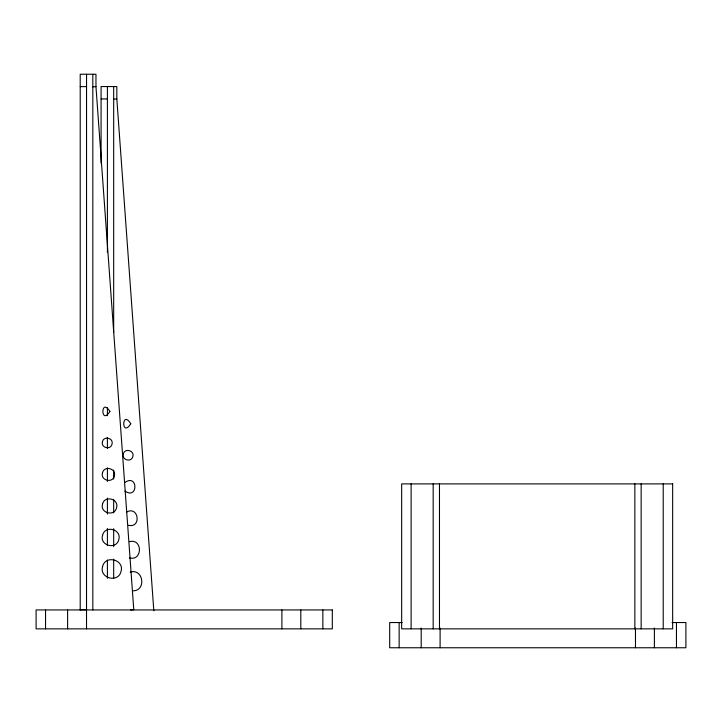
<?xml version="1.0" encoding="UTF-8"?>
<svg xmlns="http://www.w3.org/2000/svg" width="722" height="722" viewBox="0 0 722 722"><rect width="100%" height="100%" fill="white"/><g stroke="black" fill="none" stroke-linecap="round" stroke-linejoin="round"><path stroke-width="1.08" d="M124.933 482.431C138.209 473.352 138.209 500.166 124.933 491.086M126.765 511.979C138.669 505.571 141.665 528.396 128.516 525.282M129.364 541.662C142.775 538.061 142.775 561.499 129.364 557.898M130.204 572.077C143.579 568.16 146.611 591.156 132.677 590.831M92.822 86.848L95.963 86.622L95.963 74.24L80.214 74.24L80.214 609.946M113.679 99.158L116.829 98.932L116.829 86.559L101.08 86.559L101.08 163.19M130.637 609.946L133.778 609.72L95.963 86.622M80.214 86.622L86.55 86.622M101.08 98.932L107.407 98.932M80.214 609.72L86.55 609.72M402.127 622.544L389.69 622.544L389.69 647.76L685.9 647.76L685.9 622.544L672.038 622.544M116.829 98.932L153.822 610.785M676.451 622.544L676.451 647.76M663.211 483.893L663.211 628.853M654.385 628.032L654.385 647.76M641.154 483.893L641.154 628.853M635.477 628.032L635.477 647.76M634.855 483.893L634.855 628.853M440.104 628.032L440.104 647.76M439.472 483.893L439.472 628.853M433.173 483.893L433.173 628.853M421.197 628.032L421.197 647.76M411.116 483.893L411.116 628.853M399.14 622.544L399.14 647.76M322.86 609.946L322.86 628.853M300.803 609.946L300.803 628.853M281.896 609.946L281.896 628.853M113.679 86.559L113.679 332.526M113.679 470.067L113.679 479.083M113.679 499.38L113.679 512.909M113.679 528.684L113.679 546.725M113.679 559.126L113.679 578.295M107.407 86.559L107.407 252.483M107.407 407.831L107.407 415.728M107.407 437.37L107.407 448.416M107.407 467.811L107.407 481.457M107.407 498.018L107.407 514.028M107.407 528.459L107.407 545.597M107.407 560.028L107.407 578.295M92.822 74.24L92.822 609.946M86.55 74.24L86.523 628.853M67.615 609.946L67.615 628.853M45.549 609.946L45.549 628.853M102.443 441.647C100.566 447.721 110.583 450.411 112 444.21C113.877 438.137 103.86 435.456 102.443 441.647M109.906 411.423C100.584 426.242 100.584 396.595 109.906 411.423M102.488 472.856C100.159 480.383 112.569 483.704 114.311 476.024C116.639 468.506 104.23 465.185 102.488 472.856M102.524 504.073C99.771 512.999 114.482 516.934 116.549 507.837C119.31 498.911 104.6 494.976 102.524 504.073M102.56 535.291C99.374 545.606 116.395 550.173 118.787 539.641C121.982 529.325 104.961 524.759 102.56 535.291M102.596 566.508C98.977 578.223 118.309 583.403 121.034 571.445C124.653 559.731 105.322 554.55 102.596 566.508M123.3 453.967C121.431 460.04 131.449 462.721 132.857 456.53C134.734 450.456 124.716 447.766 123.3 453.967M130.763 423.733C121.44 438.561 121.44 408.905 130.763 423.733M672.66 483.893L401.658 483.893L401.658 628.853L672.66 628.853L672.66 483.893M332.31 609.946L36.1 609.946L36.1 628.853L332.31 628.853L332.31 609.946"/></g></svg>
